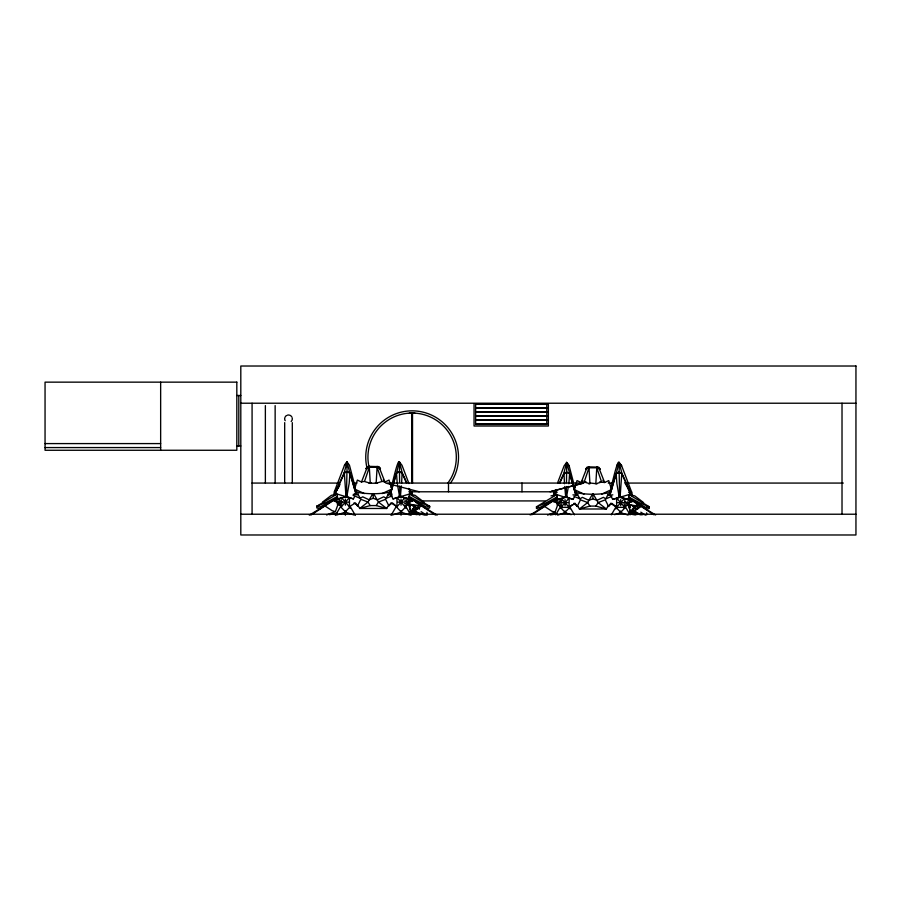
<?xml version="1.0" encoding="UTF-8"?>
<svg xmlns="http://www.w3.org/2000/svg" width="901" height="901" viewBox="0 0 901 901"><rect width="100%" height="100%" fill="white"/><g stroke="black" fill="none" stroke-linecap="round" stroke-linejoin="round"><path stroke-width="1.35" d="M354.465 496.856L353.406 498.895L337.042 494.052L316.78 506.283L316.78 507.916L319.866 508.761L335.251 498.895L337.357 496.474L337.042 494.052L331.298 495.381L322.479 502.127M350.275 508.434L350.275 506.655L346.322 510.788L344.441 510.788L340.488 506.655L335.397 515.417M569.95 508.952L569.95 507.173L565.997 511.306L564.116 511.306L560.152 507.173L555.703 514.843M390.584 493.602L396.586 472.743L399.391 471.482C401.058 443.281 392.307 484.659 391.113 487.486M609.763 491.923L609.887 495.426L616.261 473.262L619.066 472C620.733 443.799 611.97 485.188 610.788 488.004M356.053 493.816L349.937 473.104L346.93 472L346.491 495.1L345.342 496.766L338.01 498.895L335.251 498.895L319.866 507.117L316.78 506.283L326.241 502.42L337.357 496.474L338.01 498.895L334.136 501.384L336.692 500.584M566.481 482.621L566.605 472.518L569.601 473.622L575.716 494.334M356.244 493.748L356.289 491.405L356.255 493.748M573.554 482.767L569.128 465.749L566.594 462.416L575.885 495.426L575.964 491.923M550.973 495.899L556.717 494.57L557.032 496.992L554.926 499.413L539.541 509.279L536.455 508.446L536.455 506.801L539.541 507.646L554.926 499.413L557.674 499.413L565.017 497.284L566.166 495.618L566.38 486.517M339.238 486.101L334.372 494.153L334.462 491.405L344.486 465.231L347.043 461.886L349.464 465.231L355.264 487.486M575.885 495.426L576.009 491.923M339.981 484.558L334.372 494.153L334.496 491.405M401.609 483.24L402.105 473.104L399.492 472L396.485 473.104L390.37 493.816L393.016 498.895L399.931 496.766L411.171 498.895L426.556 507.117L429.642 506.283L429.642 507.916L426.556 508.761L411.171 498.895L409.065 496.474L409.381 494.052L415.124 495.381L423.943 502.127M631.95 501.902L628.087 499.413L619.606 497.284L612.691 499.413L610.045 494.334L616.16 473.622L619.167 472.518L621.78 473.622L620.181 495.854L620.744 497.284L628.087 499.413L630.846 499.413L646.231 507.646L649.317 506.801L649.317 508.446L646.231 509.279L630.846 499.413L628.74 496.992L629.056 494.57L634.788 495.899L643.618 502.645M376.156 483.24L377.102 467.281L369.32 467.281L364.5 481.517L370.266 483.24L376.156 483.24L381.923 481.517L377.102 467.281M596.777 467.799L595.831 483.758L601.598 482.035L596.777 467.799L588.995 467.799L584.175 482.035L589.941 483.758L588.995 467.799M349.937 473.104L349.194 483.24L347.065 495.336L347.628 496.766M568.869 483.758L569.601 473.622M409.718 500.584L412.275 501.384L408.412 498.895L401.069 496.766L400.506 495.336L401.362 485.921M574.14 497.386L573.081 499.413L567.303 497.284L566.74 495.854L568.396 486.439M334.372 494.153L344.216 472.743L347.043 461.886L344.486 465.231M559.262 483.341L563.891 473.262L566.594 462.416L566.695 472L569.5 473.262M396.586 472.743L399.492 461.898L402.206 472.743L406.835 482.823M407.083 498.996L406.407 501.519L409.133 504.245L410.135 500.494M408.412 498.895L409.065 496.474L420.181 502.42L429.642 506.283L409.381 494.052L393.016 498.895M408.649 499.593L407.77 502.882L404.481 503.76M616.261 473.262L619.167 462.416L621.881 473.262L631.714 494.683L628.56 492.171M628.087 499.413L628.74 496.992L639.856 502.949L649.317 506.801L629.056 494.57L612.691 499.413M628.324 500.111L627.445 503.4L624.156 504.278M623.819 506.092L628.808 504.763L629.81 501.024M326.59 514.989L335.397 511.644L338.1 504.121L337.627 502.398L334.282 501.102M547.594 515.09L555.072 512.173L557.775 504.639L557.302 502.927L553.957 501.62M557.629 482.767L564.15 465.749L566.763 462.404L569.083 465.749M382.576 481.461L384.941 481.99L389.052 480.075L391.867 489.029L389.063 492.295C378.69 494.221 367.732 494.221 357.359 492.295L354.555 489.029L357.37 480.075L361.481 481.99L366.594 468.892L369.32 466.358L379.006 466.628L380.436 468.554L379.817 468.892L377.102 466.358L380.436 468.554M600.111 469.072L596.777 466.887L599.492 469.41L600.111 469.072L598.681 467.146L588.995 466.887L586.269 469.41L581.156 482.508L577.034 480.593L574.23 489.547L577.034 492.813C587.407 494.739 598.365 494.739 608.727 492.813L611.542 489.547L608.727 480.593L604.616 482.508L599.582 481.979M398.783 496.766L399.357 495.336L397.454 484.58M618.458 497.284L619.032 495.854L616.892 483.758L616.16 473.622M334.676 495.1L344.317 473.104L346.93 472M554.352 495.618L557.032 489.502M559.701 483.398L563.992 473.622L566.605 472.518M556.367 489.637L554.047 494.683L557.212 492.171M349.464 498.974L349.464 506.655L355.456 502.904L357.506 505.934L360.828 499.323L367.98 502.048L370.198 505.574L376.224 505.574L386.687 508.479L388.151 505.889M593.263 494.108L598.106 502.567L606.362 508.997L579.411 508.997L577.946 506.407L573.7 503.422L575.131 503.422L577.181 506.452L580.492 499.841L587.655 502.567L589.873 506.092L595.899 506.092L606.362 508.997L607.815 506.407L612.061 503.422L610.641 503.422L608.58 506.452L607.815 506.407M336.681 515L344.441 512.478L345.376 510.788L346.322 512.478L354.07 515M392.352 515L400.1 512.478L401.035 510.788L401.981 512.478L409.73 515M557.651 515.102L564.116 512.996L565.051 511.306L565.997 512.996L571.166 514.674M614.606 514.674L619.775 512.996L620.71 511.306L621.656 512.996L628.121 515.102M391.057 515.417L396.147 506.655L400.1 510.788L401.981 510.788L405.934 506.655L411.025 515.417M611.362 514.843L615.822 507.173L619.775 511.306L621.656 511.306L625.609 507.173L630.069 514.843M372.834 493.59L367.98 502.048L359.736 508.479L358.271 505.889L354.025 502.904M556.852 489.874L554.047 494.683L554.126 491.923L554.047 494.683L556.829 490.076M592.509 494.108L587.655 502.567L579.411 508.997L589.873 506.092M353.079 495.359L360.31 498.354L362.698 496.811L369.185 499.83L373.205 498.298L377.226 499.83L383.725 496.811L386.101 498.354L388.083 494.48M573.96 496.372L579.985 498.872L582.373 497.329L588.86 500.348L592.881 498.816L596.901 500.348L603.4 497.329L605.776 498.872L607.758 494.998M376.224 505.574L378.443 502.048L385.594 499.323L388.917 505.934L390.966 502.904L396.958 506.655L396.958 498.974M595.899 506.092L598.106 502.567L605.269 499.841L608.58 506.452M447.955 483.071L450.849 478.51A44.183 44.183 0 0 0 418.357 413.48A44.183 44.183 0 0 0 369.005 466.864M450.556 483.071L452.775 479.569A46.379 46.379 0 0 0 417.94 411.205A46.379 46.379 0 0 0 367.203 468.757M616.678 465.749L619.055 462.404L621.656 465.749L631.59 491.923L631.714 494.683L627.547 487.779M365.975 468.554L367.417 466.628L369.32 466.358L365.975 468.554L366.594 468.892M585.65 469.072L587.08 467.146L588.995 466.887L585.65 469.072L586.269 469.41M341.288 506.835L349.464 497.431M396.958 506.835L405.123 497.431M568.508 498.782L560.963 507.353L569.139 507.353L561.593 498.782M624.168 498.782L616.633 507.353L624.798 507.353L617.264 498.782M582.846 480.357L581.156 482.508L586.191 481.979M410.349 511.644L415.834 505.934L409.437 504.121L410.349 511.644L424.27 514.899M630.024 512.173L635.498 506.463L629.112 504.639L630.024 512.173L641.242 514.921M339.339 498.996L340.015 501.519L337.289 504.245L342.279 505.574M623.56 507.083L625.519 505.416M571.876 504.92L569.139 507.173L575.131 503.422M405.067 506.486L408.322 504.121L408.784 502.398L413.255 500.663M623.661 507.792L627.997 504.639L628.459 502.927L631.815 501.62M389.209 505.146L392.385 502.904L396.958 506.655M310.969 515.034L331.985 501.418M531.804 514.798L552.842 501.181M553.811 501.902L557.674 499.413L566.166 497.284L573.081 499.413M309.302 515.169L321.319 507.871M530.171 514.967L539.789 509.121M382.069 493.602L391.867 489.029M601.744 494.12L611.542 489.547M344.216 472.743L347.031 471.482L349.825 472.743L355.839 493.602M563.891 473.262L566.695 472M399.357 495.336L400.506 495.336M619.032 495.854L620.181 495.854M386.101 498.354L392.138 495.854M605.776 498.872L611.802 496.372M369.027 483.274L371.032 482.564M588.702 483.792L590.707 483.082L597.07 483.792M316.78 506.283L319.371 505.484M370.198 505.574L359.736 508.479L386.687 508.479L378.443 502.048L373.588 493.59M405.382 505.247L409.133 504.245M623.56 502.713L626.082 502.037L628.808 504.763M419.269 491.788L385.752 483.071L583.634 483.071L550.072 491.788M344.441 512.478L346.322 512.478M400.1 512.478L401.981 512.478M551.412 491.282L583.634 483.071M565.997 512.996L564.116 512.996M621.656 512.996L619.775 512.996M338.01 498.895L346.491 496.766L353.406 498.895M361.481 481.99L363.835 481.461M329.282 514.696L337.323 513.277M550.297 514.978L556.998 513.795M388.083 494.987L391.89 494.503M607.758 495.505L612.826 494.852M357.506 505.934L358.271 505.889M577.181 506.452L577.946 506.407M236.817 395.505L240.804 395.505M240.804 403.22L855.95 403.22M475.66 403.851L546.772 403.851M475.66 404.076L546.772 404.076M475.66 407.849L546.772 407.849M475.66 408.063L546.772 408.063M475.66 411.836L546.772 411.836M475.66 412.061L546.772 412.061M409.358 413.12L414.899 413.12M475.66 415.823L546.772 415.823M475.66 416.048L546.772 416.048M475.66 419.81L546.772 419.81M475.66 420.035L546.772 420.035M475.66 423.808L546.772 423.808M475.66 424.022L546.772 424.022M45.05 443.585L160.648 443.585M236.817 445.972L240.804 445.972M45.05 447.572L160.648 447.572M251.998 483.071L338.765 483.071M354.116 483.071L356.965 483.071M608.209 483.071L612.59 483.071M627.918 483.071L843.291 483.071M411.318 491.788L554.025 491.788M354.532 493.849L358.339 493.849M388.083 493.849L391.89 493.849M575.48 494.367L578.014 494.367M607.758 494.367L610.292 494.367M567.303 497.284L565.017 497.284L556.717 494.57L536.455 506.801L545.916 502.949L557.032 496.992L557.674 499.413M421.398 500.922L545.082 500.922M559.127 500.922L561.942 500.922M342.279 502.127L348.484 502.127M397.938 502.127L404.144 502.127M561.954 502.645L568.159 502.645M617.613 502.645L623.819 502.645M240.804 514.223L855.95 514.223M572.946 494.852L578.014 495.505L579.985 498.872M353.271 494.334L358.339 494.987L360.31 498.354M628.774 513.795L635.475 514.978M409.099 513.277L417.14 514.696M414.46 513.671L411.78 512.984L414.235 514.302M562.201 502.713L559.69 502.037L556.964 504.763L561.954 506.092M561.605 504.278L558.327 503.4L557.449 500.111M340.015 501.519L342.526 502.195M341.93 503.76L338.652 502.882L338.066 500.697M555.072 512.173L551.93 511.261L544.598 506.463M335.397 511.644L332.255 510.743L324.923 505.934M646.727 506.002L649.317 506.801M427.051 505.484L429.642 506.283M631.646 511.261L642.886 514.753M411.971 510.743L425.711 515.012M636.849 514.662L630.689 512.173L633.842 511.261L641.174 506.463L653.957 514.798M419.832 514.989L411.014 511.644L414.167 510.743L421.499 505.934L435.442 515.034M375.39 482.564L377.395 483.274M566.166 495.618L566.74 495.854M346.491 495.1L347.065 495.336M619.066 472L621.881 473.262M399.391 471.482L402.206 472.743M632.862 506.396L637.874 508.738M574.23 489.547L584.017 494.12M409.437 504.121L419.449 508.806M354.555 489.029L364.342 493.602M645.983 509.121L655.59 514.967M420.294 504.954L422.704 506.407M426.308 508.603L437.12 515.169M610.641 503.422L616.633 507.173L612.973 504.177M632.93 501.181L641.174 506.463L627.997 504.639L630.238 510.912M415.609 502.172L421.499 505.934L408.322 504.121L410.574 510.394M633.786 507.646L636.117 509.155M640.791 512.162L645.465 515.169M414.111 507.128L417.613 509.392M421.116 511.644L425.79 514.651M638.505 514.37L632.175 509.369M419.99 514.629L412.5 508.851M557.775 504.639L562.111 507.792M338.1 504.121L341.355 506.486M290.392 415.384L291.789 416.78M408.885 491.653L412.039 494.153L411.96 491.405L412.039 494.153L408.57 488.41M632.581 506.227L636.714 509.538M411.881 504.887L417.039 509.02M560.253 505.416L562.213 507.083M339.598 504.064L341.558 505.731M629.968 506.373L627.997 504.639L630.497 507.477M632.93 508.986L635.892 511.588M410.293 505.855L408.322 504.121L409.989 506.013M413.255 508.457L416.217 511.07M602.915 480.357L604.616 482.508L599.492 469.41M383.252 479.839L384.941 481.99L379.817 468.892M619.01 462.404L621.611 465.749M399.334 461.886L401.981 465.231L408.93 483.555M405.123 506.835L396.958 497.431M349.464 506.835L341.288 497.431M624.708 482.666L631.714 494.683L631.635 491.923M409.245 489.356L412.039 494.153L409.73 489.119M569.95 507.173L574.399 514.843M350.275 506.655L355.366 515.417M636.421 504.842L638.313 508.265M417.377 505.461L419.269 508.896M621.78 473.622L631.421 495.618M402.105 473.104L406.385 482.88M409.065 488.984L411.746 495.1M555.962 501.024L556.627 503.513M349.825 472.743L346.93 461.898L347.031 471.482M336.287 500.494L336.951 502.995M574.286 485.38L574.939 488.004M564.724 486.439L565.591 495.854M345.916 495.336L344.317 473.104M396.485 473.104L397.217 483.24M369.32 467.281L370.266 483.24M563.992 473.622L564.476 483.758M390.167 493.748L390.088 491.405L390.178 493.748M619.606 495.618L619.167 472.518M399.706 485.999L399.931 495.1M609.797 491.923L609.887 495.426M399.492 472L399.616 482.103M842.018 403.22L842.018 514.223M646.636 512.838L646.636 514.899M624.798 499.131L624.798 502.645M624.798 505.405L624.798 508.153M620.71 499.605L620.71 505.698M616.633 498.208L616.633 508.153M615.822 507.173L615.822 508.952M592.881 494.108L592.881 498.816M569.139 498.208L569.139 508.153M565.051 499.605L565.051 505.698M560.963 499.131L560.963 502.645M560.963 505.405L560.963 508.153M548.371 403.648L548.371 426.015L474.061 426.015L474.061 403.648M546.772 403.682L546.772 424.416L475.66 424.416L475.66 403.682M521.983 483.071L521.983 491.788M448.495 483.071L448.495 491.788M426.961 512.32L426.961 515.406M412.523 413.12L412.523 483.071M411.734 413.12L411.734 483.071M405.934 506.655L405.934 508.434M405.123 499.785L405.123 502.127M401.035 499.086L401.035 505.179M401.035 512.714L401.035 515.226M373.205 493.59L373.205 498.298M345.376 499.086L345.376 505.179M345.376 512.714L345.376 515.226M341.288 499.785L341.288 502.127M292.296 422.637L292.296 483.071M284.682 422.637L284.682 483.071M275.143 405.596L275.143 483.071M265.367 405.596L265.367 483.071M252.077 403.22L252.077 514.223M238.81 395.505L238.81 445.972M160.648 382.148L160.648 450.263M292.172 417.805A3.807 3.784 0 0 1 291.181 421.465M285.189 420.688A3.807 3.784 0 0 1 284.806 417.805M285.189 416.893A3.807 3.784 0 0 1 286.586 415.507M287.498 415.136A3.807 3.784 0 0 1 289.48 415.136M855.95 366.02L240.804 366.02L240.804 534.98L855.95 534.98L855.95 366.02M236.817 382.148L45.05 382.148L45.05 450.263L236.817 450.263L236.817 382.148"/></g></svg>
